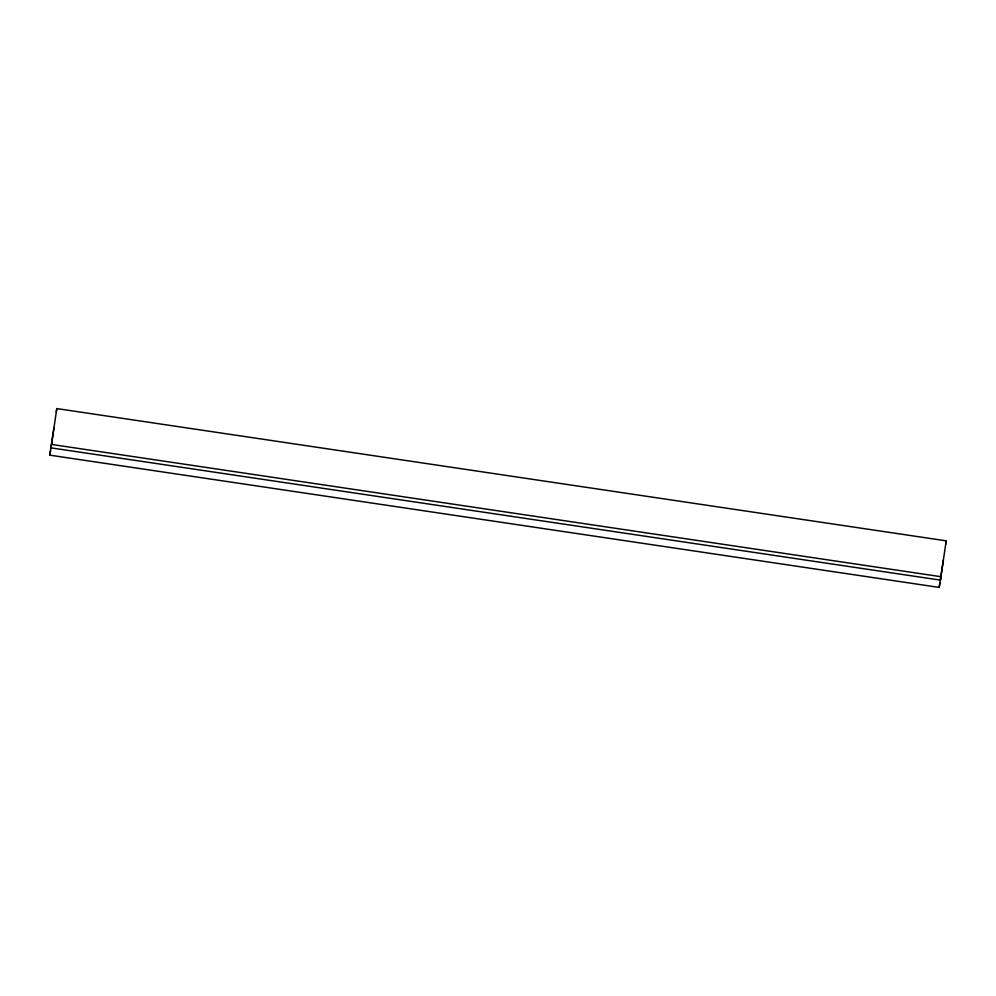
<?xml version="1.0" encoding="UTF-8"?>
<svg xmlns="http://www.w3.org/2000/svg" width="996" height="996" viewBox="0 0 996 996"><rect width="100%" height="100%" fill="white"/><g stroke="black" fill="none" stroke-linecap="round" stroke-linejoin="round"><path stroke-width="1.49" d="M943.399 559.864L939.203 587.416L49.8 455.16L50.485 450.491M940.423 580.12L946.2 540.84L56.797 408.584L51.02 447.864L940.423 580.12L940.946 576.696L51.543 444.44M939.203 587.416L939.888 582.747M56.274 412.008L56.797 408.584M49.8 455.16L53.983 427.608M945.677 544.264L946.2 540.84"/></g></svg>
